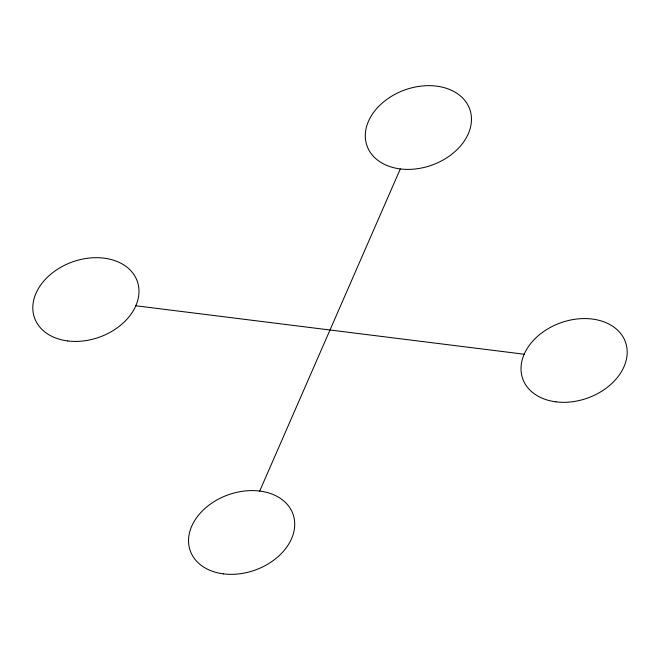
<?xml version="1.0" encoding="UTF-8"?>
<svg xmlns="http://www.w3.org/2000/svg" width="660" height="660" viewBox="0 0 660 660"><rect width="100%" height="100%" fill="white"/><g stroke="black" fill="none" stroke-linecap="round" stroke-linejoin="round"><path stroke-width="0.99" d="M259.693 491.065L400.307 168.935A54.549 39.963 -19.7 0 0 470.646 112.216A54.549 39.963 -19.7 0 0 384.178 101.434A54.549 39.963 -19.7 0 0 400.307 168.935M135.82 305.778L524.18 354.222M556.025 401.858A54.549 39.963 -19.7 0 0 626.373 345.13A54.549 39.963 -19.7 0 0 539.905 334.348A54.549 39.963 -19.7 0 0 556.025 401.858M67.823 340.964A54.549 39.963 -19.7 0 0 138.171 284.245A54.549 39.963 -19.7 0 0 51.703 273.454A54.549 39.963 -19.7 0 0 67.823 340.964M223.55 573.878A54.549 39.963 -19.7 0 0 293.898 517.159A54.549 39.963 -19.7 0 0 207.421 506.377A54.549 39.963 -19.7 0 0 223.55 573.878"/></g></svg>
